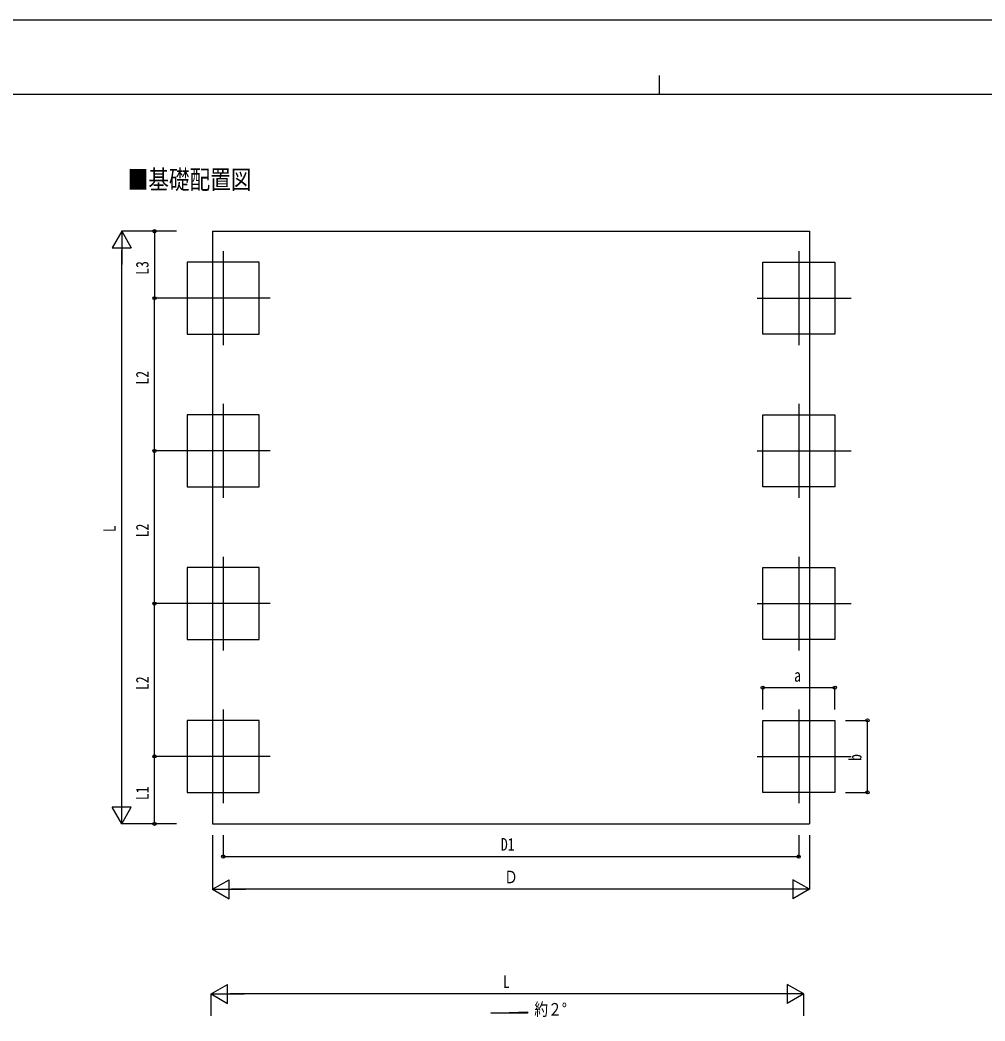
# Model space of a CAD drawing. Units: millimetres, scale not verified. Extents: x -14718 to 14718, y -10395 to 10395.
# Drawn here: x -5875 to 2967, y 1220 to 10395 of the extents above; entities that cross this region are included whole.
import ezdxf
from ezdxf.enums import TextEntityAlignment as Align

# ---------------------------------------------------------------- set-up
doc = ezdxf.new("R2010")
doc.units = ezdxf.units.MM
doc.header["$LTSCALE"] = 40
for name, color, linetype in [('0-2_USER1', 3, 'Continuous'), ('0-4_YKK_12', 2, 'Continuous'), ('0-6_YKK_A1', 4, 'Continuous'), ('0-7_YKK_D', 6, 'Continuous'), ('0-8_YKK_ZWAK', 7, 'Continuous')]:
    doc.layers.add(name, color=color, linetype=linetype)
doc.styles.add('ＭＳ ゴシック', font='')
doc.styles.get('ＭＳ ゴシック').set_extended_font_data('MS Gothic')

msp = doc.modelspace()

# ---------------------------------------------------------------- linework, layer by layer
at = {"layer": '0-4_YKK_12'}
for p, q in [((-4012.93, 8275.32), (-4012.93, 7415.32)), ((1260.07, 8275.32), (1260.07, 7415.32)), ((-3582.93, 7845.32), (-4442.93, 7845.32)), ((880.07, 7845.32), (1740.07, 7845.32)), ((-4012.93, 6875.32), (-4012.93, 6015.32)), ((1260.07, 6875.32), (1260.07, 6015.32)), ((-3582.93, 6445.32), (-4442.93, 6445.32)), ((880.07, 6445.32), (1740.07, 6445.32)), ((-4012.93, 5475.32), (-4012.93, 4615.32)), ((1260.07, 5475.32), (1260.07, 4615.32)), ((-3582.93, 5045.32), (-4442.93, 5045.32)), ((880.07, 5045.32), (1740.07, 5045.32)), ((-4012.93, 4075.32), (-4012.93, 3215.32)), ((1260.07, 4075.32), (1260.07, 3215.32)), ((-3582.93, 3645.32), (-4442.93, 3645.32)), ((880.07, 3645.32), (1740.07, 3645.32))]:
    msp.add_line(p, q, dxfattribs=at)
at = {"layer": '0-6_YKK_A1'}
for p, q in [((-4111.43, 8458.5), (-4111.43, 3026.72)), ((-4111.43, 3026.72), (1358.57, 3026.72)), ((-1561.1, 1289.69), (-1225.1, 1302.1)), ((-1225.1, 1289.69), (-1561.1, 1289.69)), ((-1225.1, 1302.1), (-1225.1, 1289.69))]:
    msp.add_line(p, q, dxfattribs=at)
msp.add_lwpolyline([(-4111.43, 8458.5), (1358.57, 8458.5), (1358.57, 3026.72)], dxfattribs=at)
for points in [[(-3682.93, 7515.32), (-3682.93, 8175.32), (-4342.93, 8175.32), (-4342.93, 7515.32)], [(930.07, 7515.32), (930.07, 8175.32), (1590.07, 8175.32), (1590.07, 7515.32)], [(-3682.93, 6115.32), (-3682.93, 6775.32), (-4342.93, 6775.32), (-4342.93, 6115.32)], [(930.07, 6115.32), (930.07, 6775.32), (1590.07, 6775.32), (1590.07, 6115.32)], [(-3682.93, 4715.32), (-3682.93, 5375.32), (-4342.93, 5375.32), (-4342.93, 4715.32)], [(930.07, 4715.32), (930.07, 5375.32), (1590.07, 5375.32), (1590.07, 4715.32)], [(-3682.93, 3315.32), (-3682.93, 3975.32), (-4342.93, 3975.32), (-4342.93, 3315.32)], [(930.07, 3315.32), (930.07, 3975.32), (1590.07, 3975.32), (1590.07, 3315.32)]]:
    msp.add_lwpolyline(points, close=True, dxfattribs=at)
at = {"layer": '0-7_YKK_D'}
for p, q in [((-4942.93, 8458.5), (-5030.43, 8306.95)), ((-4442.93, 8458.5), (-4943.93, 8458.5)), ((-4942.93, 8458.5), (-4855.43, 8306.95)), ((-4942.93, 8458.5), (-4942.93, 8155.39)), ((-4442.93, 8458.5), (-4643.93, 8458.5)), ((-4642.93, 8458.5), (-4642.93, 7845.32)), ((-5030.43, 8306.95), (-4855.43, 8306.95)), ((-4942.93, 3201.72), (-4942.93, 8283.5)), ((-4442.93, 7845.32), (-4643.93, 7845.32)), ((-4442.93, 7845.32), (-4643.93, 7845.32)), ((-4642.93, 6445.32), (-4642.93, 7845.32)), ((-4443.93, 6445.32), (-4643.93, 6445.32)), ((-4443.93, 6445.32), (-4643.93, 6445.32)), ((-4642.93, 5045.32), (-4642.93, 6445.32)), ((-4442.93, 5045.32), (-4643.93, 5045.32)), ((-4442.93, 5045.32), (-4643.93, 5045.32)), ((-4642.93, 3645.32), (-4642.93, 5045.32)), ((930.07, 4075.32), (930.07, 4276.32)), ((930.07, 4275.32), (1590.07, 4275.32)), ((1590.07, 4075.32), (1590.07, 4276.32)), ((1690.07, 3975.32), (1891.07, 3975.32)), ((1890.07, 3315.32), (1890.07, 3975.32)), ((-4442.93, 3645.32), (-4643.93, 3645.32)), ((-4442.93, 3645.32), (-4643.93, 3645.32)), ((-4642.93, 3026.72), (-4642.93, 3645.32)), ((-4942.93, 3026.72), (-4942.93, 3329.82)), ((1690.07, 3315.32), (1891.07, 3315.32)), ((-4942.93, 3026.72), (-5030.43, 3178.27)), ((-4855.43, 3178.27), (-5030.43, 3178.27)), ((-4942.93, 3026.72), (-4855.43, 3178.27)), ((-4442.93, 3026.72), (-4943.93, 3026.72)), ((-4442.93, 3026.72), (-4643.93, 3026.72)), ((-4111.43, 2923.25), (-4111.43, 2425.72)), ((-4012.93, 2923.25), (-4012.93, 2725.72)), ((1260.07, 2923.25), (1260.07, 2725.72)), ((1358.57, 2923.25), (1358.57, 2425.72)), ((-4012.93, 2726.72), (1260.07, 2726.72)), ((-4111.43, 2426.72), (-3959.88, 2514.22)), ((-3959.88, 2339.22), (-3959.88, 2514.22)), ((1358.57, 2426.72), (1207.02, 2514.22)), ((1207.02, 2514.22), (1207.02, 2339.22)), ((-4111.43, 2426.72), (-3959.88, 2339.22)), ((-4111.43, 2426.72), (-3808.32, 2426.72)), ((1183.57, 2426.72), (-3936.43, 2426.72)), ((1358.57, 2426.72), (1055.46, 2426.72)), ((1358.57, 2426.72), (1207.02, 2339.22)), ((-4124.39, 1466.95), (-3972.84, 1554.45)), ((-3972.84, 1379.45), (-3972.84, 1554.45)), ((1307.39, 1466.95), (1155.84, 1554.45)), ((1155.84, 1554.45), (1155.84, 1379.45)), ((-4124.39, 1266.95), (-4124.39, 1467.95)), ((-4124.39, 1466.95), (-3972.84, 1379.45)), ((-4124.39, 1466.95), (-3821.28, 1466.95)), ((1132.39, 1466.95), (-3949.39, 1466.95)), ((1307.39, 1466.95), (1004.28, 1466.95)), ((1307.39, 1466.95), (1155.84, 1379.45)), ((1307.39, 1266.95), (1307.39, 1467.95))]:
    msp.add_line(p, q, dxfattribs=at)
for centre in [(-4642.93, 8458.5), (-4642.93, 7845.32), (-4642.93, 7845.32), (-4642.93, 6445.32), (-4642.93, 6445.32), (-4642.93, 5045.32), (-4642.93, 5045.32), (930.07, 4275.32), (1590.07, 4275.32), (1890.07, 3975.32), (-4642.93, 3645.32), (-4642.93, 3645.32), (1890.07, 3315.32), (-4642.93, 3026.72), (-4012.93, 2726.72), (1260.07, 2726.72)]:
    msp.add_circle(centre, 14.88, dxfattribs=at)
at = {"layer": '0-8_YKK_ZWAK'}
for p, q in [((-17.43, 9887.5), (-17.43, 9712.5)), ((13632.57, 9712.5), (-13667.43, 9712.5))]:
    msp.add_line(p, q, dxfattribs=at)
msp.add_lwpolyline([(-14717.5, -10395), (14717.5, -10395), (14717.5, 10395), (-14717.5, 10395)], close=True, dxfattribs=at)

# ---------------------------------------------------------------- texts
at = {"layer": '0-2_USER1', "style": 'ＭＳ ゴシック', "width": 0.8}
msp.add_text('■基礎配置図', height=173.2, dxfattribs=at).set_placement((-4888.66, 8793.72), align=Align.BOTTOM_LEFT)
at = {"layer": '0-6_YKK_A1', "style": 'ＭＳ ゴシック', "width": 0.8}
msp.add_text('約２°', height=115.5, dxfattribs=at).set_placement((-1162.58, 1234.15), align=Align.BOTTOM_LEFT)
at = {"layer": '0-7_YKK_D', "style": 'ＭＳ ゴシック', "width": 0.8}
for s, p in [('L3', (-4662.93, 8059.51)), ('L2', (-4662.93, 7052.92)), ('L', (-4962.93, 5700.61)), ('L2', (-4662.93, 5652.92)), ('L2', (-4662.93, 4252.92)), ('b', (1870.07, 3603.32)), ('L1', (-4662.93, 3243.62))]:
    msp.add_text(s, height=115.5, rotation=90, dxfattribs=at).set_placement(p, align=Align.BOTTOM_LEFT)
for s, p in [('a', (1218.07, 4295.32)), ('D1', (-1468.83, 2746.72)), ('Ｄ', (-1439.43, 2446.72)), ('L', (-1450.5, 1486.95))]:
    msp.add_text(s, height=115.5, dxfattribs=at).set_placement(p, align=Align.BOTTOM_LEFT)

doc.saveas('drawing.dxf')
